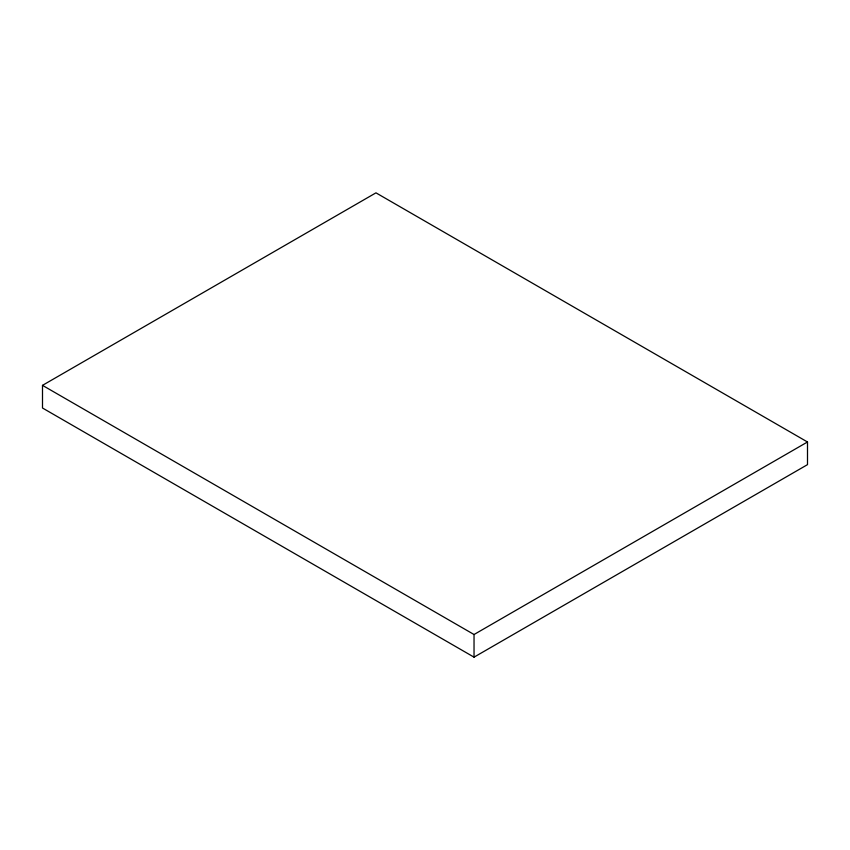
<?xml version="1.0" encoding="UTF-8"?>
<svg xmlns="http://www.w3.org/2000/svg" width="850" height="850" viewBox="0 0 850 850"><rect width="100%" height="100%" fill="white"/><g stroke="black" fill="none" stroke-linecap="round" stroke-linejoin="round"><path stroke-width="1.27" d="M42.5 385.358L375.966 192.844L807.5 441.989L807.5 464.642L474.034 657.156L42.5 408.011L42.5 385.358L474.034 634.514L807.5 441.989M474.034 634.514L474.034 657.156"/></g></svg>
